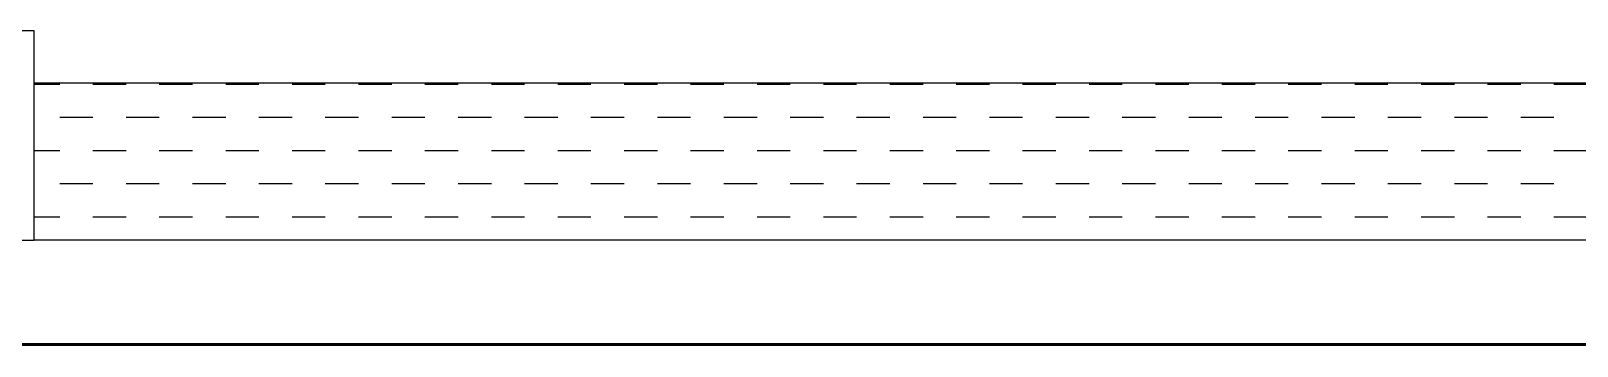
# Model space of a CAD drawing. Header units: centimetres. Extents: x 26200 to 152500, y -600 to 9300.
# Drawn here: x 85350.6 to 85498.4, y 1508.4 to 1538.6 of the extents above; entities that cross this region are included whole.
import ezdxf

# ---------------------------------------------------------------- set-up
doc = ezdxf.new("R2010")
doc.units = ezdxf.units.CM
for name, color, linetype in [('A-WALL', 8, 'Continuous'), ('A-WALL-HTCH', 8, 'Continuous'), ('A-WALL-PLST', 8, 'Continuous'), ('S-STEL', 3, 'Continuous')]:
    doc.layers.add(name, color=color, linetype=linetype)

msp = doc.modelspace()

# ---------------------------------------------------------------- hatches: boundary and pattern name
at = {"layer": 'A-WALL-HTCH'}
h = msp.add_hatch(dxfattribs=at)
h.set_pattern_fill('DASH', color=256)
h.set_pattern_definition([(0, (-26692.4476, -0.018), (3.175, 3.175), [3.175, -3.175])])
h.paths.add_polyline_path([(85595.86, 1533.62), (85350.86, 1533.62), (85350.86, 1518.62), (85595.86, 1518.62)])

# ---------------------------------------------------------------- linework, layer by layer
at = {"layer": 'A-WALL'}
for p, q in [((85350.86, 1533.62), (85595.86, 1533.62)), ((85350.86, 1518.62), (85595.86, 1518.62))]:
    msp.add_line(p, q, dxfattribs=at)
at = {"layer": 'A-WALL-PLST', "const_width": 0.3}
msp.add_lwpolyline([(82085.86, 1508.62), (87395.86, 1508.59), (87395.86, 1518.59)], dxfattribs=at)
at = {"layer": 'S-STEL'}
msp.add_lwpolyline([(85330.86, 1518.59), (85350.86, 1518.59), (85350.86, 1538.59), (85330.86, 1538.59)], close=True, dxfattribs=at)

doc.saveas('drawing.dxf')
